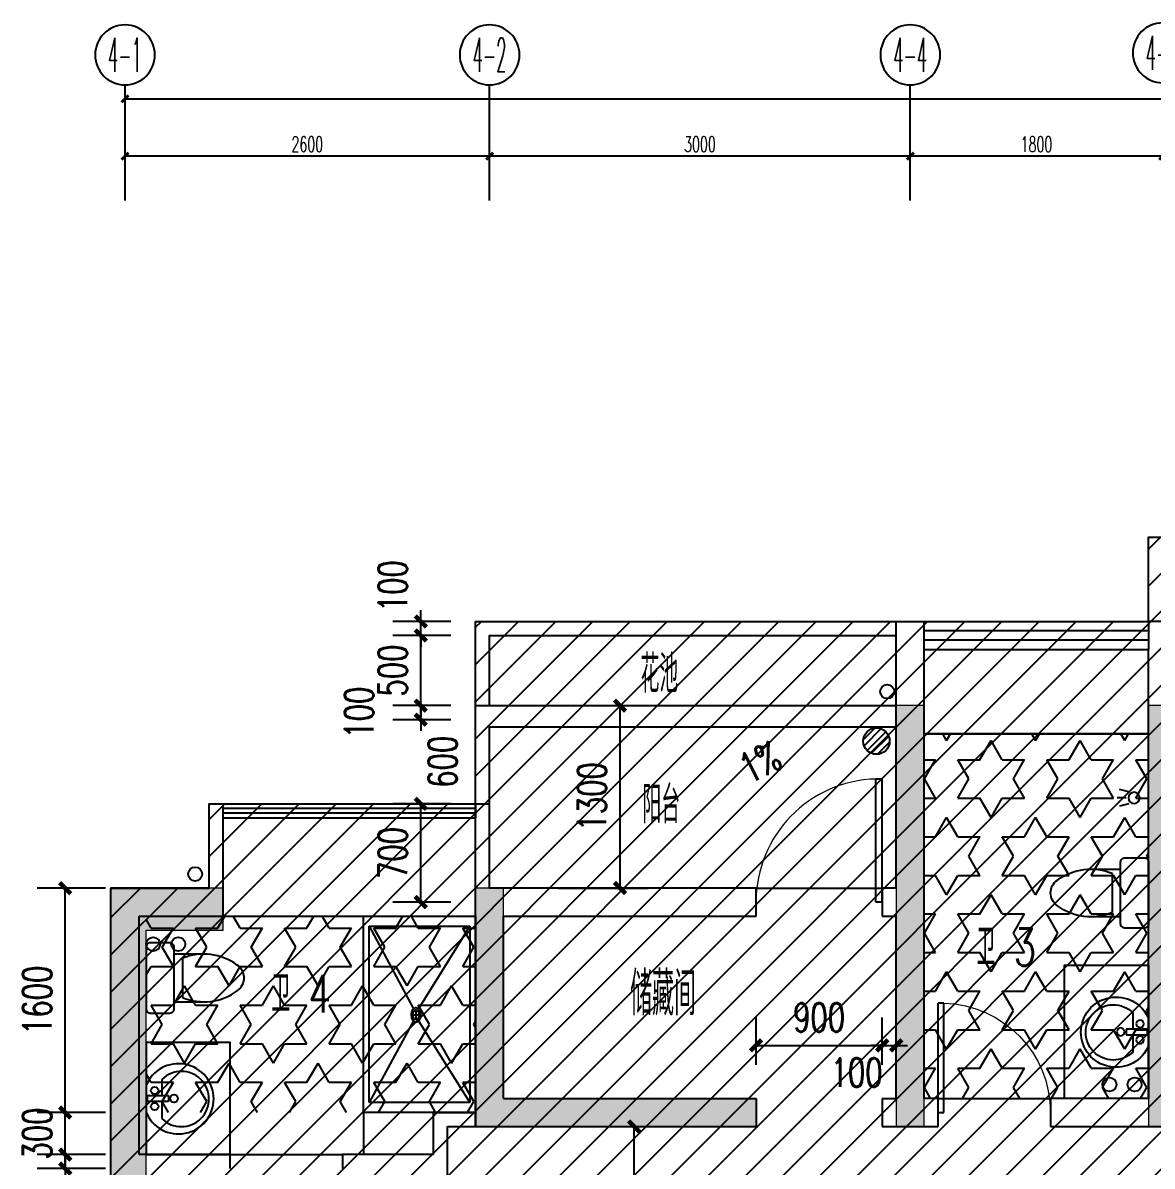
# Model space of a CAD drawing. Extents: x 184967 to 628822, y -100826 to 121332.
# Drawn here: x 255997 to 264050, y 15940 to 24089 of the extents above; entities that cross this region are included whole.
import ezdxf
from ezdxf.enums import TextEntityAlignment as Align

# ---------------------------------------------------------------- set-up
doc = ezdxf.new("R2010")
doc.units = 0
doc.header["$MEASUREMENT"] = 0
doc.linetypes.add('DASH', pattern=[0.35, 0.25, -0.1])
doc.layers.add('4#6#-col-2F~31F$0$COLU', color=7, linetype='Continuous', lineweight=0)
doc.layers.add('4#6#-col-2F~31F$0$COLU_HATCH', color=251, linetype='Continuous', lineweight=0)
for name, color, linetype in [('AXIS_TEXT', 7, 'Continuous'), ('EQUIP_地漏', 7, 'Continuous'), ('lvtry', 9, 'Continuous'), ('PS', 60, 'Continuous'), ('PUB_DIM', 3, 'Continuous'), ('pub_dim1', 190, 'Continuous'), ('PUB_TEXT', 7, 'Continuous'), ('TEXT', 7, 'Continuous'), ('VPIPE-污水', 2, 'DASH'), ('VPIPE-直饮', 140, 'TG_Y'), ('VPIPE-通气', 7, 'TG_T'), ('VPIPE-雨水', 4, 'TG_Y'), ('WALL', 145, 'Continuous'), ('WINDOW', 141, 'Continuous'), ('看线', 67, 'Continuous'), ('降板填充', 251, 'Continuous'), ('面积匡算', 1, 'Continuous')]:
    doc.layers.add(name, color=color, linetype=linetype)
doc.styles.add('_TCH_AXIS', font='COMPLEX', dxfattribs={"bigfont": 'GBCBIG'})
doc.styles.add('_TCH_DIM', font='SIMPLEX', dxfattribs={"bigfont": 'GBCBIG'})
doc.styles.add('_TCH_DIM_T3', font='SIMPLEX', dxfattribs={"width": 0.705882, "bigfont": 'GBCBIG'})
doc.styles.add('COMPLEX', font='COMPLEX')
doc.styles.add('TG_LINETYPE', font='GBXWXT', dxfattribs={"width": 0.7, "height": 3, "bigfont": 'GBCBIG'})
doc.styles.add('宋体', font='romans.shx', dxfattribs={"height": 2, "bigfont": 'gbcbig.shx'})
doc.styles.add('尺寸标注', font='txt.shx', dxfattribs={"width": 0.6, "height": 110})
doc.linetypes.add('TG_T', pattern='A,2,-0.3,["T",TG_LINETYPE,S=0.1,R=0,X=-0.23,Y=-0.1],0', length=2.3)
doc.linetypes.add('TG_Y', pattern='A,3,-0.34,["Y",TG_LINETYPE,S=0.1,R=0,X=-0.23,Y=-0.08],0', length=3.34)
doc.dimstyles.new('1-50', dxfattribs={"dimscale": 50, "dimtxt": 110, "dimasz": 1, "dimexe": 2, "dimexo": 2, "dimgap": 0.6, "dimtad": 1, "dimdec": 0, "dimrnd": 5, "dimtxsty": '尺寸标注', "dimblk": 'ARCHTICK', "dimcen": 2.5, "dimclrd": 251, "dimclre": 251, "dimclrt": 50, "dimadec": 0, "dimazin": 0, "dimtfac": 1, "dimtdec": 0, "dimtix": 1, "dimtmove": 2, "dimatfit": 3, "dimldrblk": 'DOT', "dimfxl": 0, "dimarcsym": 0})
doc.dimstyles.new('_TCH_ARCH&&80', dxfattribs={"dimtxt": 204, "dimasz": 80, "dimexe": 200, "dimexo": 240, "dimgap": 98, "dimtad": 1, "dimdec": 0, "dimzin": 0, "dimdsep": 46, "dimtxsty": '_TCH_DIM_T3', "dimblk": 'ARCHTICK', "dimcen": 0.09, "dimclrt": 7, "dimazin": 2, "dimtfac": 1, "dimtdec": 0, "dimtix": 1, "dimtmove": 2, "dimatfit": 3, "dimfxl": 0, "dimtolj": 1, "dimtzin": 0, "dimarcsym": 0})

# ---------------------------------------------------------------- blocks, each defined once
blk = doc.blocks.new('$plan$00001628')
for p, q in [((-20.3, 0), (20.3, 0)), ((20.3, 0), (20.3, -150)), ((-20.3, -150), (-20.3, 0)), ((-23.4, -103.9), (-143.6, -103.9)), ((20.3, -150), (-20.3, -150)), ((136, -103.9), (23.5, -103.9))]:
    blk.add_line(p, q)
blk.add_lwpolyline([(-96.6, 9.3, 5.110404), (92.2, 9.3)], format="xyb", close=True)
for centre, radius in [((-57.2, -52), 26.7), ((57.2, -52), 26.7), ((0, -190.1), 27.8)]:
    blk.add_circle(centre, radius)
blk.add_arc((-3.8, -242.5), 196.9, 135.25267, 44.74733)
blk = doc.blocks.new('$plan$00001613')
at = {"layer": 'lvtry'}
for p, q in [((-200, 169.7), (-200, -169.7)), ((-260.4, -139.7), (-260.4, 139.7))]:
    blk.add_line(p, q, dxfattribs=at)
blk.add_lwpolyline([(-430.4, -169.7), (-200, -169.7), (-200, -220, 0.414214), (-170, -250), (-30, -250, 0.414214), (0, -220), (0, 220, 0.414214), (-30, 250), (-170, 250, 0.414214), (-200, 220), (-200, 169.7), (-430.4, 169.7)], format="xyb", dxfattribs=at)
for centre, radius, start, end in [((-412.8, -227.4), 397.5, 67.45048, 126.63814), ((-589.6, 0), 109.8, 123.45086, 236.54914), ((-412.8, 227.4), 397.5, 233.36186, 292.54952)]:
    blk.add_arc(centre, radius, start, end, dxfattribs=at)
blk = doc.blocks.new('A$C0AC6221F')
at = {"layer": 'lvtry'}
for p, q in [((101, 176), (145, 251)), ((156, 156), (212, 212)), ((176, 101), (251, 145))]:
    blk.add_line(p, q, dxfattribs=at)
blk.add_circle((106, 106), 50, dxfattribs=at)
blk = doc.blocks.new('$TwtSys$00000141')
for p, q in [((-94.2, 7.7), (-10.1, 91.8)), ((-94.2, 7.7), (-10.1, 91.8)), ((-87.2, -35.1), (35.1, 87.2)), ((-87.2, -35.1), (35.1, 87.2)), ((-66.5, -66.5), (66.5, 66.5)), ((-66.5, -66.5), (66.5, 66.5)), ((-32.4, -87.1), (87.6, 32.9)), ((-32.4, -87.1), (87.6, 32.9)), ((11.4, -92.3), (92.3, -11.4)), ((11.4, -92.3), (92.3, -11.4))]:
    blk.add_line(p, q)
blk.add_circle((0, 0), 94)
blk.add_circle((0, 0), 94)
blk = doc.blocks.new('$DorLib2D$00000001')
for p, q in [((0.45, 0.975), (0.5, 0.975)), ((0.45, 0), (0.45, 0.975)), ((0.5, 0), (0.5, 0.975)), ((0.5, 0), (0.45, 0))]:
    blk.add_line(p, q)
at = {"lineweight": 13}
blk.add_arc((0.475, 0), 0.975, 91.46928, 180, dxfattribs=at)
blk = doc.blocks.new('$WINLIB2D$00000001')
at = {"color": 0}
for points in [[(-0.5, 0.5), (-0.5, -0.5)], [(-0.5, 0.5), (0.5, 0.5)], [(0.5, -0.5), (0.5, 0.5)], [(0.5, 0.1667), (-0.5, 0.1667)], [(0.5, -0.1667), (-0.5, -0.1667)], [(-0.5, -0.5), (0.5, -0.5)]]:
    blk.add_lwpolyline(points, dxfattribs=at)
blk = doc.blocks.new('SGET5')
at = {"layer": 'lvtry'}
for p, q in [((11009.2, 780977.2), (12409.2, 780977.2)), ((11009.2, 780177.2, 0), (11009.2, 780977.2)), ((12409.2, 780977.2), (12409.2, 780177.2, 0)), ((11080, 780935.6), (12338.3, 780935.6)), ((11080, 780935.6), (11670.6, 780570.5, 0)), ((11080, 780218.9, 0), (11080, 780935.6)), ((11755.7, 780570.5, 0), (12338.3, 780935.6)), ((12338.3, 780935.6), (12338.3, 780218.9, 0)), ((11677.8, 780552.2, 0), (11748.6, 780552.2, 0)), ((11713.2, 780531.4, 0), (11713.2, 780573.1, 0)), ((11080, 780218.9, 0), (11670.7, 780534.1, 0)), ((11756.5, 780533.7, 0), (12338.3, 780218.9, 0)), ((12409.2, 780177.2, 0), (11009.2, 780177.2, 0)), ((12338.3, 780218.9, 0), (11080, 780218.9, 0)), ((12409.2, 780177.2), (12709.2, 780177.2))]:
    blk.add_line(p, q, dxfattribs=at)
for major_axis in [(-53.1, 0), (-35.4, 0)]:
    blk.add_ellipse((11713.2, 780552.2, 0), major_axis=major_axis, ratio=0.588235, start_param=3.141593, end_param=9.424778, dxfattribs=at)
blk = doc.blocks.new('_ArchTick')
at = {"color": 0, "linetype": 'ByBlock', "const_width": 0.4}
blk.add_lwpolyline([(-0.5, -0.5), (0.5, 0.5)], dxfattribs=at)
blk = doc.blocks.new('*D523')
at = {"layer": 'Defpoints', "color": 0, "transparency": 16777216}
for p in [(1509, 0), (1963.2, 0), (1963.2, -700)]:
    blk.add_point(p, dxfattribs=at)
at = {"layer": 'pub_dim1', "color": 0, "lineweight": -2, "transparency": 16777216}
for p, q in [((1723.2, 0), (1309, 0)), ((1509, -700), (1509, 0)), ((1723.2, -700), (1309, -700))]:
    blk.add_line(p, q, dxfattribs=at)
at = {"layer": 'pub_dim1', "color": 0, "lineweight": -2, "transparency": 16777216, "xscale": 80, "yscale": 80, "zscale": 80}
for p, rotation in [((1509, 0), 90), ((1509, -700), 270)]:
    blk.add_blockref('_ArchTick', p, dxfattribs=dict(at, rotation=rotation))
at = {"layer": 'pub_dim1', "color": 7, "transparency": 16777216, "insert": (1309, -350), "char_height": 204, "attachment_point": 5, "rotation": 90, "style": '_TCH_DIM_T3'}
blk.add_mtext('\\A1;700', dxfattribs=at)
blk = doc.blocks.new('*D524')
at = {"layer": 'Defpoints', "color": 0, "transparency": 16777216}
for p in [(1509, 600), (1963.2, 600), (1963.2, 0)]:
    blk.add_point(p, dxfattribs=at)
at = {"layer": 'pub_dim1', "color": 0, "lineweight": -2, "transparency": 16777216}
for p, q in [((1723.2, 600), (1309, 600)), ((1509, 600), (1509, 583.1)), ((1509, 0), (1509, 16.9)), ((1723.2, 0), (1309, 0))]:
    blk.add_line(p, q, dxfattribs=at)
at = {"layer": 'pub_dim1', "color": 0, "lineweight": -2, "transparency": 16777216, "xscale": 80, "yscale": 80, "zscale": 80}
for p, rotation in [((1509, 600), 90), ((1509, 0), 270)]:
    blk.add_blockref('_ArchTick', p, dxfattribs=dict(at, rotation=rotation))
at = {"layer": 'pub_dim1', "color": 7, "transparency": 16777216, "insert": (1665.2, 300), "char_height": 204, "attachment_point": 5, "rotation": 90, "style": '_TCH_DIM_T3'}
blk.add_mtext('\\A1;600', dxfattribs=at)
blk = doc.blocks.new('*D525')
at = {"layer": 'Defpoints', "color": 0, "transparency": 16777216}
for p in [(1509, 700), (1963.2, 700), (1963.2, 600)]:
    blk.add_point(p, dxfattribs=at)
at = {"layer": 'pub_dim1', "color": 0, "lineweight": -2, "transparency": 16777216}
for p, q in [((1509, 700), (1509, 780)), ((1723.2, 700), (1309, 700)), ((1509, 600), (1509, 700)), ((1723.2, 600), (1309, 600)), ((1509, 600), (1509, 520))]:
    blk.add_line(p, q, dxfattribs=at)
at = {"layer": 'pub_dim1', "color": 0, "lineweight": -2, "transparency": 16777216, "xscale": 80, "yscale": 80, "zscale": 80}
for p, rotation in [((1509, 700), 270), ((1509, 600), 90)]:
    blk.add_blockref('_ArchTick', p, dxfattribs=dict(at, rotation=rotation))
at = {"layer": 'pub_dim1', "color": 7, "transparency": 16777216, "insert": (1069, 650), "char_height": 204, "attachment_point": 5, "rotation": 90, "style": '_TCH_DIM_T3'}
blk.add_mtext('\\A1;100', dxfattribs=at)
blk = doc.blocks.new('*D526')
at = {"layer": 'Defpoints', "color": 0, "transparency": 16777216}
for p in [(1509, 1200), (1963.2, 1200), (1963.2, 700)]:
    blk.add_point(p, dxfattribs=at)
at = {"layer": 'pub_dim1', "color": 0, "lineweight": -2, "transparency": 16777216}
for p, q in [((1509, 1200), (1509, 1280)), ((1723.2, 1200), (1309, 1200)), ((1509, 700), (1509, 1200)), ((1723.2, 700), (1309, 700)), ((1509, 700), (1509, 620))]:
    blk.add_line(p, q, dxfattribs=at)
at = {"layer": 'pub_dim1', "color": 0, "lineweight": -2, "transparency": 16777216, "xscale": 80, "yscale": 80, "zscale": 80}
for p, rotation in [((1509, 1200), 270), ((1509, 700), 90)]:
    blk.add_blockref('_ArchTick', p, dxfattribs=dict(at, rotation=rotation))
at = {"layer": 'pub_dim1', "color": 7, "transparency": 16777216, "insert": (1309, 950), "char_height": 204, "attachment_point": 5, "rotation": 90, "style": '_TCH_DIM_T3'}
blk.add_mtext('\\A1;500', dxfattribs=at)
blk = doc.blocks.new('*D527')
at = {"layer": 'Defpoints', "color": 0, "transparency": 16777216}
for p in [(1509, 1300), (1963.2, 1300), (1963.2, 1200)]:
    blk.add_point(p, dxfattribs=at)
at = {"layer": 'pub_dim1', "color": 0, "lineweight": -2, "transparency": 16777216}
for p, q in [((1509, 1300), (1509, 1380)), ((1723.2, 1300), (1309, 1300)), ((1509, 1200), (1509, 1300)), ((1723.2, 1200), (1309, 1200)), ((1509, 1200), (1509, 1120))]:
    blk.add_line(p, q, dxfattribs=at)
at = {"layer": 'pub_dim1', "color": 0, "lineweight": -2, "transparency": 16777216, "xscale": 80, "yscale": 80, "zscale": 80}
for p, rotation in [((1509, 1300), 270), ((1509, 1200), 90)]:
    blk.add_blockref('_ArchTick', p, dxfattribs=dict(at, rotation=rotation))
at = {"layer": 'pub_dim1', "color": 7, "transparency": 16777216, "insert": (1309, 1551.4), "char_height": 204, "attachment_point": 5, "rotation": 90, "style": '_TCH_DIM_T3'}
blk.add_mtext('\\A1;100', dxfattribs=at)
blk = doc.blocks.new('*D528')
at = {"layer": 'Defpoints', "color": 0, "transparency": 16777216}
for p in [(2700, -2300), (3031.1, -2300), (2700, -3500)]:
    blk.add_point(p, dxfattribs=at)
at = {"layer": 'pub_dim1', "color": 0, "lineweight": -2, "transparency": 16777216}
for p, q in [((2940, -2300), (3231.1, -2300)), ((3031.1, -3500), (3031.1, -2300)), ((2940, -3500), (3231.1, -3500))]:
    blk.add_line(p, q, dxfattribs=at)
at = {"layer": 'pub_dim1', "color": 0, "lineweight": -2, "transparency": 16777216, "xscale": 80, "yscale": 80, "zscale": 80}
for p, rotation in [((3031.1, -2300), 90), ((3031.1, -3500), 270)]:
    blk.add_blockref('_ArchTick', p, dxfattribs=dict(at, rotation=rotation))
at = {"layer": 'pub_dim1', "color": 7, "transparency": 16777216, "insert": (2831.1, -2900), "char_height": 204, "attachment_point": 5, "rotation": 90, "style": '_TCH_DIM_T3'}
blk.add_mtext('\\A1;1200', dxfattribs=at)
blk = doc.blocks.new('*D533')
at = {"layer": 'Defpoints', "color": 0, "transparency": 16777216}
for p in [(-1026.6, -2500), (-500, -2500), (-500, -2600)]:
    blk.add_point(p, dxfattribs=at)
at = {"layer": 'pub_dim1', "color": 0, "lineweight": -2, "transparency": 16777216}
for p, q in [((-1026.6, -2500), (-1026.6, -2420)), ((-740, -2500), (-1226.6, -2500)), ((-1026.6, -2600), (-1026.6, -2500)), ((-740, -2600), (-1226.6, -2600)), ((-1026.6, -2600), (-1026.6, -2680))]:
    blk.add_line(p, q, dxfattribs=at)
at = {"layer": 'pub_dim1', "color": 0, "lineweight": -2, "transparency": 16777216, "xscale": 80, "yscale": 80, "zscale": 80}
for p, rotation in [((-1026.6, -2500), 270), ((-1026.6, -2600), 90)]:
    blk.add_blockref('_ArchTick', p, dxfattribs=dict(at, rotation=rotation))
at = {"layer": 'pub_dim1', "color": 7, "transparency": 16777216, "insert": (-1226.6, -2851.4), "char_height": 204, "attachment_point": 5, "rotation": 90, "style": '_TCH_DIM_T3'}
blk.add_mtext('\\A1;100', dxfattribs=at)
blk = doc.blocks.new('*D534')
at = {"layer": 'Defpoints', "color": 0, "transparency": 16777216}
for p in [(-1026.6, -2200), (-500, -2200), (-500, -2500)]:
    blk.add_point(p, dxfattribs=at)
at = {"layer": 'pub_dim1', "color": 0, "lineweight": -2, "transparency": 16777216}
for p, q in [((-740, -2200), (-1226.6, -2200)), ((-1026.6, -2200), (-1026.6, -2120)), ((-1026.6, -2500), (-1026.6, -2200)), ((-740, -2500), (-1226.6, -2500)), ((-1026.6, -2500), (-1026.6, -2580))]:
    blk.add_line(p, q, dxfattribs=at)
at = {"layer": 'pub_dim1', "color": 0, "lineweight": -2, "transparency": 16777216, "xscale": 80, "yscale": 80, "zscale": 80}
for p, rotation in [((-1026.6, -2200), 270), ((-1026.6, -2500), 90)]:
    blk.add_blockref('_ArchTick', p, dxfattribs=dict(at, rotation=rotation))
at = {"layer": 'pub_dim1', "color": 7, "transparency": 16777216, "insert": (-1226.6, -2350), "char_height": 204, "attachment_point": 5, "rotation": 90, "style": '_TCH_DIM_T3'}
blk.add_mtext('\\A1;300', dxfattribs=at)
blk = doc.blocks.new('*D535')
at = {"layer": 'Defpoints', "color": 0, "transparency": 16777216}
for p in [(-1026.6, -600), (-500, -600), (-500, -2200)]:
    blk.add_point(p, dxfattribs=at)
at = {"layer": 'pub_dim1', "color": 0, "lineweight": -2, "transparency": 16777216}
for p, q in [((-740, -600), (-1226.6, -600)), ((-1026.6, -2200), (-1026.6, -600)), ((-740, -2200), (-1226.6, -2200))]:
    blk.add_line(p, q, dxfattribs=at)
at = {"layer": 'pub_dim1', "color": 0, "lineweight": -2, "transparency": 16777216, "xscale": 80, "yscale": 80, "zscale": 80}
for p, rotation in [((-1026.6, -600), 90), ((-1026.6, -2200), 270)]:
    blk.add_blockref('_ArchTick', p, dxfattribs=dict(at, rotation=rotation))
at = {"layer": 'pub_dim1', "color": 7, "transparency": 16777216, "insert": (-1226.6, -1400), "char_height": 204, "attachment_point": 5, "rotation": 90, "style": '_TCH_DIM_T3'}
blk.add_mtext('\\A1;1600', dxfattribs=at)
blk = doc.blocks.new('*D537')
at = {"layer": 'Defpoints', "color": 0, "transparency": 16777216}
for p in [(4800, -1721.7), (3900, -2100), (4800, -2100)]:
    blk.add_point(p, dxfattribs=at)
at = {"layer": 'pub_dim1', "color": 0, "lineweight": -2, "transparency": 16777216}
for p, q in [((3900, -1860), (3900, -1521.7)), ((4800, -1860), (4800, -1521.7)), ((3900, -1721.7), (4800, -1721.7))]:
    blk.add_line(p, q, dxfattribs=at)
at = {"layer": 'pub_dim1', "color": 0, "lineweight": -2, "transparency": 16777216, "xscale": 80, "yscale": 80, "zscale": 80, "rotation": 180}
blk.add_blockref('_ArchTick', (3900, -1721.7), dxfattribs=at)
at = {"layer": 'pub_dim1', "color": 0, "lineweight": -2, "transparency": 16777216, "xscale": 80, "yscale": 80, "zscale": 80}
blk.add_blockref('_ArchTick', (4800, -1721.7), dxfattribs=at)
at = {"layer": 'pub_dim1', "color": 7, "transparency": 16777216, "insert": (4350, -1521.7), "char_height": 204, "attachment_point": 5, "style": '_TCH_DIM_T3'}
blk.add_mtext('\\A1;900', dxfattribs=at)
blk = doc.blocks.new('*D538')
at = {"layer": 'Defpoints', "color": 0, "transparency": 16777216}
for p in [(4900, -1721.7), (4800, -2100), (4900, -2100)]:
    blk.add_point(p, dxfattribs=at)
at = {"layer": 'pub_dim1', "color": 0, "lineweight": -2, "transparency": 16777216}
for p, q in [((4800, -1860), (4800, -1521.7)), ((4900, -1860), (4900, -1521.7)), ((4800, -1721.7), (4720, -1721.7)), ((4800, -1721.7), (4900, -1721.7)), ((4900, -1721.7), (4980, -1721.7))]:
    blk.add_line(p, q, dxfattribs=at)
at = {"layer": 'pub_dim1', "color": 0, "lineweight": -2, "transparency": 16777216, "xscale": 80, "yscale": 80, "zscale": 80}
blk.add_blockref('_ArchTick', (4800, -1721.7), dxfattribs=at)
at = {"layer": 'pub_dim1', "color": 0, "lineweight": -2, "transparency": 16777216, "xscale": 80, "yscale": 80, "zscale": 80, "rotation": 180}
blk.add_blockref('_ArchTick', (4900, -1721.7), dxfattribs=at)
at = {"layer": 'pub_dim1', "color": 7, "transparency": 16777216, "insert": (4617, -1914.7), "char_height": 204, "attachment_point": 5, "style": '_TCH_DIM_T3'}
blk.add_mtext('\\A1;100', dxfattribs=at)
blk = doc.blocks.new('*D548')
at = {"layer": 'Defpoints', "color": 0, "transparency": 16777216}
for p in [(2249, 700), (2930.1, 700), (2249, -600)]:
    blk.add_point(p, dxfattribs=at)
at = {"layer": 'pub_dim1', "color": 0, "lineweight": -2, "transparency": 16777216}
for p, q in [((2489, 700), (3130.1, 700)), ((2930.1, -600), (2930.1, 700)), ((2489, -600), (3130.1, -600))]:
    blk.add_line(p, q, dxfattribs=at)
at = {"layer": 'pub_dim1', "color": 0, "lineweight": -2, "transparency": 16777216, "xscale": 80, "yscale": 80, "zscale": 80}
for p, rotation in [((2930.1, 700), 90), ((2930.1, -600), 270)]:
    blk.add_blockref('_ArchTick', p, dxfattribs=dict(at, rotation=rotation))
at = {"layer": 'pub_dim1', "color": 7, "transparency": 16777216, "insert": (2730.1, 50), "char_height": 204, "attachment_point": 5, "rotation": 90, "style": '_TCH_DIM_T3'}
blk.add_mtext('\\A1;1300', dxfattribs=at)
blk = doc.blocks.new('4.6.31')
at = {"layer": '4#6#-col-2F~31F$0$COLU_HATCH'}
for points in [[(-4100, 15300), (-3900, 15300), (-3900, 18300), (-4100, 18300)], [(-1750, 18300), (-2300, 18300), (-2300, 15300), (-2100, 15300), (-2100, 18000), (-1750, 18000)], [(-9300, 10400), (-9300, 10700), (-9450, 10700), (-9450, 16700), (-8900, 16700), (-8900, 17000), (-9700, 17000), (-9700, 10400)], [(-7100, 17000), (-7100, 15300), (-5100, 15300), (-5100, 15500), (-6900, 15500), (-6900, 17000)]]:
    blk.add_hatch(color=252, dxfattribs=at).paths.add_polyline_path(points)
at = {"layer": '4#6#-col-2F~31F$0$COLU', "color": 6}
for points in [[(-4100, 15300), (-3900, 15300), (-3900, 18300), (-4100, 18300)], [(-1750, 18300), (-2300, 18300), (-2300, 15300), (-2300, 15300), (-2100, 15300), (-2100, 18000), (-1750, 18000)], [(-9300, 10400), (-9300, 10700), (-9450, 10700), (-9450, 16700), (-8900, 16700), (-8900, 17000), (-9700, 17000), (-9700, 10400)], [(-7100, 17000), (-7100, 15300), (-5100, 15300), (-5100, 15500), (-6900, 15500), (-6900, 17000)]]:
    blk.add_lwpolyline(points, close=True, dxfattribs=at)
blk = doc.blocks.new('46s')
at = {"layer": 'VPIPE-污水', "linetype": 'Continuous'}
for centre in [(-170, -499.9), (6470, -1499.9)]:
    blk.add_circle(centre, 50, dxfattribs=at)
at = {"layer": 'VPIPE-直饮', "linetype": 'Continuous'}
blk.add_circle((-50, 0.1), 50, dxfattribs=at)
at = {"layer": 'VPIPE-通气', "linetype": 'Continuous'}
for centre in [(-350, -499.9), (6650, -1499.9)]:
    blk.add_circle(centre, 50, dxfattribs=at)
at = {"layer": 'VPIPE-雨水', "linetype": 'Continuous'}
blk.add_circle((4885.8, 1300.1), 50, dxfattribs=at)
blk = doc.blocks.new('*D723')
at = {"layer": 'Defpoints', "color": 0, "linetype": 'ByBlock', "transparency": 16777216}
for p in [(295425.2, 23547.7), (256725.2, 22822.5), (295425.2, 22822.5)]:
    blk.add_point(p, dxfattribs=at)
at = {"layer": 'PUB_DIM', "color": 251, "lineweight": -2, "transparency": 16777216}
for p, q in [((256725.2, 23297.7), (256725.2, 23647.7)), ((295425.2, 23297.7), (295425.2, 23647.7)), ((256725.2, 23547.7), (295425.2, 23547.7))]:
    blk.add_line(p, q, dxfattribs=at)
at = {"layer": 'PUB_DIM', "color": 251, "linetype": 'ByBlock', "lineweight": -2, "transparency": 16777216, "xscale": 50, "yscale": 50, "zscale": 50, "rotation": 180}
blk.add_blockref('_ArchTick', (256725.2, 23547.7), dxfattribs=at)
at = {"layer": 'PUB_DIM', "color": 251, "linetype": 'ByBlock', "lineweight": -2, "transparency": 16777216, "xscale": 50, "yscale": 50, "zscale": 50}
blk.add_blockref('_ArchTick', (295425.2, 23547.7), dxfattribs=at)
at = {"layer": 'PUB_DIM', "color": 50, "linetype": 'ByBlock', "transparency": 16777216, "insert": (276075.2, 23632.7), "char_height": 110, "attachment_point": 5, "style": '尺寸标注'}
blk.add_mtext('38700', dxfattribs=at)
blk = doc.blocks.new('_Dot')
at = {"color": 0, "linetype": 'ByBlock', "lineweight": -2}
blk.add_line((-0.5, 0), (-1, 0), dxfattribs=at)
at = {"color": 0, "linetype": 'ByBlock', "const_width": 0.5}
blk.add_lwpolyline([(-0.25, 0, 1), (0.25, 0, 1)], format="xyb", close=True, dxfattribs=at)
blk = doc.blocks.new('*D720')
at = {"layer": 'Defpoints', "color": 0, "linetype": 'ByBlock', "transparency": 16777216}
for p in [(262325.2, 23138.8), (262325.2, 22822.5), (264125.2, 22822.5)]:
    blk.add_point(p, dxfattribs=at)
at = {"layer": 'PUB_DIM', "color": 251, "lineweight": -2, "transparency": 16777216}
for p, q in [((262325.2, 22922.5), (262325.2, 23238.8)), ((264125.2, 22922.5), (264125.2, 23238.8)), ((264125.2, 23138.8), (262325.2, 23138.8))]:
    blk.add_line(p, q, dxfattribs=at)
at = {"layer": 'PUB_DIM', "color": 251, "linetype": 'ByBlock', "lineweight": -2, "transparency": 16777216, "xscale": 50, "yscale": 50, "zscale": 50, "rotation": 180}
blk.add_blockref('_ArchTick', (262325.2, 23138.8), dxfattribs=at)
at = {"layer": 'PUB_DIM', "color": 251, "linetype": 'ByBlock', "lineweight": -2, "transparency": 16777216, "xscale": 50, "yscale": 50, "zscale": 50}
blk.add_blockref('_ArchTick', (264125.2, 23138.8), dxfattribs=at)
at = {"layer": 'PUB_DIM', "color": 50, "linetype": 'ByBlock', "transparency": 16777216, "insert": (263225.2, 23223.8), "char_height": 110, "attachment_point": 5, "style": '尺寸标注'}
blk.add_mtext('1800', dxfattribs=at)
blk = doc.blocks.new('*D721')
at = {"layer": 'Defpoints', "color": 0, "linetype": 'ByBlock', "transparency": 16777216}
for p in [(259325.2, 23138.8), (259325.2, 22822.5), (262325.2, 22822.5)]:
    blk.add_point(p, dxfattribs=at)
at = {"layer": 'PUB_DIM', "color": 251, "lineweight": -2, "transparency": 16777216}
for p, q in [((259325.2, 22922.5), (259325.2, 23238.8)), ((262325.2, 22922.5), (262325.2, 23238.8)), ((262325.2, 23138.8), (259325.2, 23138.8))]:
    blk.add_line(p, q, dxfattribs=at)
at = {"layer": 'PUB_DIM', "color": 251, "linetype": 'ByBlock', "lineweight": -2, "transparency": 16777216, "xscale": 50, "yscale": 50, "zscale": 50, "rotation": 180}
blk.add_blockref('_ArchTick', (259325.2, 23138.8), dxfattribs=at)
at = {"layer": 'PUB_DIM', "color": 251, "linetype": 'ByBlock', "lineweight": -2, "transparency": 16777216, "xscale": 50, "yscale": 50, "zscale": 50}
blk.add_blockref('_ArchTick', (262325.2, 23138.8), dxfattribs=at)
at = {"layer": 'PUB_DIM', "color": 50, "linetype": 'ByBlock', "transparency": 16777216, "insert": (260825.2, 23223.8), "char_height": 110, "attachment_point": 5, "style": '尺寸标注'}
blk.add_mtext('3000', dxfattribs=at)
blk = doc.blocks.new('*D722')
at = {"layer": 'Defpoints', "color": 0, "linetype": 'ByBlock', "transparency": 16777216}
for p in [(256725.2, 23138.8), (256725.2, 22822.5), (259325.2, 22822.5)]:
    blk.add_point(p, dxfattribs=at)
at = {"layer": 'PUB_DIM', "color": 251, "lineweight": -2, "transparency": 16777216}
for p, q in [((256725.2, 22922.5), (256725.2, 23238.8)), ((259325.2, 22922.5), (259325.2, 23238.8)), ((259325.2, 23138.8), (256725.2, 23138.8))]:
    blk.add_line(p, q, dxfattribs=at)
at = {"layer": 'PUB_DIM', "color": 251, "linetype": 'ByBlock', "lineweight": -2, "transparency": 16777216, "xscale": 50, "yscale": 50, "zscale": 50, "rotation": 180}
blk.add_blockref('_ArchTick', (256725.2, 23138.8), dxfattribs=at)
at = {"layer": 'PUB_DIM', "color": 251, "linetype": 'ByBlock', "lineweight": -2, "transparency": 16777216, "xscale": 50, "yscale": 50, "zscale": 50}
blk.add_blockref('_ArchTick', (259325.2, 23138.8), dxfattribs=at)
at = {"layer": 'PUB_DIM', "color": 50, "linetype": 'ByBlock', "transparency": 16777216, "insert": (258025.2, 23223.8), "char_height": 110, "attachment_point": 5, "style": '尺寸标注'}
blk.add_mtext('2600', dxfattribs=at)
blk = doc.blocks.new('_AXISO')
blk.add_circle((0, 0), 0.5)
at = {"layer": 'AXIS_TEXT', "style": 'COMPLEX', "width": 1.041667}
blk.add_attdef('A', text='', height=0.56, dxfattribs=at).set_placement((-0.25, -0.28), (0.25, -0.28), align=Align.FIT)
blk = doc.blocks.new('B')
at = {"layer": '降板填充', "linetype": 'DASH'}
h = blk.add_hatch(dxfattribs=at)
h.set_pattern_fill('STARS', color=256, scale=200, style=0)
h.set_pattern_definition([(7e-15, (-605698.83, 53207.75), (0, 274.963), [158.75, -158.75]), (60, (-605698.83, 53207.75), (-238.12494, 137.4815), [158.75, -158.75]), (120, (-605619.46, 53345.23), (-238.12494, -137.4815), [158.75, -158.75])])
h.paths.add_polyline_path([(5100, 500), (6700, 500), (6700, -2100), (5100, -2100)])
h = blk.add_hatch(dxfattribs=at)
h.set_pattern_fill('STARS', color=256, scale=200, style=0)
h.set_pattern_definition([(7e-15, (-610498.83, 53107.75), (0, 274.963), [158.75, -158.75]), (60, (-610498.83, 53107.75), (-238.12494, 137.4815), [158.75, -158.75]), (120, (-610419.46, 53245.23), (-238.12494, -137.4815), [158.75, -158.75])])
h.paths.add_polyline_path([(-450, -800), (1900, -800), (1900, -2200), (-450, -2200)])
at = {"layer": 'lvtry'}
for points in [[(6700, -2100), (6100, -2100), (6100, -1150), (6700, -1150)], [(-450, -2500), (150, -2500), (150, -1700), (-450, -1700)]]:
    blk.add_lwpolyline(points, close=True, dxfattribs=at)
at = {"layer": 'PS'}
blk.add_lwpolyline([(3852.9, 91.3, 0, 0, 0), (4140.5, 234.8, 80, 0, 0), (4409, 368.7, 0, 0, 0)], format="xyseb", dxfattribs=at)
at = {"layer": 'WALL'}
for p, q in [((4900, 600), (4900, 1300)), ((4900, 1300), (5000, 1300)), ((4900, 1200), (4900, 1300)), ((4900, 1300), (5100, 1300)), ((5100, 1100), (5100, 1300)), ((5100, 1300), (5100, 1300)), ((6900, 1300), (6700, 1300)), ((6700, 1300), (6700, 1100)), ((4900, -600), (4900, 1200)), ((5100, -700), (5100, 1100)), ((6700, 600), (6700, 1100)), ((6700, -2100), (6700, 600)), ((6700, -2100), (6700, 500)), ((0, -100), (0, 0)), ((0, 0), (100, 0)), ((100, 0), (100, 0)), ((1900, 0), (1900, 0)), ((1900, 0), (2000, 0)), ((2000, -100), (2000, 0)), ((100, -100), (100, 0)), ((1900, -100), (1900, 0)), ((0, -600), (0, -100)), ((100, -800), (100, -100)), ((1900, -700), (1900, -100)), ((2000, -600), (2000, -100)), ((0, -600), (-700, -600)), ((-700, -600), (0, -600)), ((-700, -2500), (-700, -600)), ((3900, -600), (2000, -600)), ((3900, -800), (3900, -600)), ((4900, -600), (4800, -600)), ((4800, -600), (4800, -800)), ((1900, -2300), (1900, -700)), ((5100, -2100), (5100, -700)), ((-500, -800), (100, -800)), ((-500, -800), (100, -800)), ((-500, -2500), (-500, -800)), ((2100, -2100), (2100, -800)), ((2100, -2100), (2100, -800)), ((2100, -800), (3900, -800)), ((4800, -800), (4900, -800)), ((4800, -800), (4900, -800)), ((4900, -2100), (4900, -800)), ((2100, -2100), (3900, -2100)), ((3900, -2100), (3900, -2300)), ((4800, -2100), (4900, -2100)), ((4800, -2100), (4800, -2300)), ((5199.7, -2100), (5100, -2100)), ((5199.7, -2300), (5199.7, -2100)), ((6700, -2100), (5999.7, -2100)), ((5999.7, -2100), (5999.7, -2300)), ((1600, -2200), (1900, -2200)), ((1600, -2500), (1600, -2200)), ((1900, -2200), (1900, -2300)), ((1700, -2300), (1900, -2300)), ((1700, -2500), (1700, -2300)), ((1900, -2300), (3900, -2300)), ((4800, -2300), (5000, -2300)), ((5000, -2300), (5199.7, -2300)), ((5999.7, -2300), (6900, -2300)), ((-700, -7700), (-700, -2500)), ((150, -2500), (-500, -2500)), ((150, -2600), (150, -2500)), ((1600, -2500), (950, -2500)), ((950, -2500), (950, -2600)), ((1700, -3500), (1700, -2500))]:
    blk.add_line(p, q, dxfattribs=at)
at = {"layer": 'WINDOW'}
for p, q in [((6700, 500), (5100, 500)), ((3900, -600), (4800, -600)), ((100, -800), (1900, -800)), ((5199.7, -2100), (5999.7, -2100)), ((150, -2500), (950, -2500))]:
    blk.add_line(p, q, dxfattribs=at)
blk.add_lwpolyline([(5100, 500), (6700, 500)], dxfattribs=at)
at = {"layer": '看线'}
for p, q in [((6700, 1300), (6700, 1900)), ((6700, 1900), (10700, 1900)), ((2000, 0), (2000, 550)), ((2000, 550), (4900, 550))]:
    blk.add_line(p, q, dxfattribs=at)
for points in [[(1900, 700), (1900, 1300), (4900, 1300)], [(2000, 700), (2000, 1200), (4900, 1200)], [(1900, 0), (1900, 700), (4900, 700)]]:
    blk.add_lwpolyline(points, dxfattribs=at)
at = {"layer": 'EQUIP_地漏', "rotation": 180}
blk.add_blockref('$TwtSys$00000141', (4758.8, 447.4), dxfattribs=at)
at = {"layer": 'lvtry', "xscale": -0.8000001909018977, "yscale": 0.8000001909018977, "zscale": 0.8000001909018978, "rotation": 44.99999999410448}
blk.add_blockref('A$C0AC6221F', (6716.5, 42.8), dxfattribs=at)
at = {"layer": 'lvtry', "extrusion": (0, 0, -1), "zscale": -1}
for name, p, rotation in [('$plan$00001613', (-6700, -634.8), 180), ('$plan$00001628', (-6690.7, -1625), 90)]:
    blk.add_blockref(name, p, dxfattribs=dict(at, rotation=rotation))
at = {"layer": 'lvtry', "rotation": 270}
blk.add_blockref('SGET5', (-779077.2, 10209.2), dxfattribs=at)
at = {"layer": 'lvtry', "extrusion": (0, 0, -1), "xscale": -1, "zscale": -1}
for name, p, rotation in [('$plan$00001613', (450, -1240.6), 180), ('$plan$00001628', (440.7, -2100), 270)]:
    blk.add_blockref(name, p, dxfattribs=dict(at, rotation=rotation))
at = {"layer": 'WINDOW'}
for name, p, xscale, yscale, zscale in [('$WINLIB2D$00000001', (5900, 1200), 1600, -200, 1600), ('$DorLib2D$00000001', (4350, -700), 900, 900, 900), ('$WINLIB2D$00000001', (1000, -50), 1800, -100, 1800), ('$DorLib2D$00000001', (5599.7, -2200), -800, 800, -800)]:
    blk.add_blockref(name, p, dxfattribs=dict(at, xscale=xscale, yscale=yscale, zscale=zscale))
at = {"layer": 'PUB_TEXT', "style": '_TCH_DIM', "width": 0.705882}
blk.add_text('1%', height=212.5, rotation=26.51049, dxfattribs=at).set_placement((3849, 138.3))
at = {"layer": 'TEXT', "style": '宋体', "width": 0.7}
for s, height, p in [('花池', 265.82, (3076.5, 792.7)), ('阳台', 265.82, (3090.5, -138.3)), ('卫', 265.8, (5472.8, -1153.6)), ('3', 265.8, (5737.5, -1153.6)), ('卫', 265.8, (444.7, -1486)), ('4', 265.8, (709.3, -1486)), ('储藏间', 310.13, (3002.4, -1507.7))]:
    blk.add_text(s, height=height, dxfattribs=at).set_placement(p)
at = {"layer": 'pub_dim1'}
for base, p1, p2, angle, text, picture, middle in [((1509, 1300), (1963.2, 1200), (1963.2, 1300), 90, '100', '*D527', (1309, 1551.4)), ((1509, 700), (1963.2, 600), (1963.2, 700), 90, '100', '*D525', (1069, 650)), ((1509, 600), (1963.2, 0), (1963.2, 600), 90, '600', '*D524', (1665.2, 300)), ((4900, -1721.7), (4800, -2100), (4900, -2100), 0, '100', '*D538', (4617, -1914.7)), ((-1026.6, -2500), (-500, -2600), (-500, -2500), 90, '100', '*D533', (-1226.6, -2851.4))]:
    dim = blk.add_linear_dim(base=base, p1=p1, p2=p2, angle=angle, text=text, dimstyle='_TCH_ARCH&&80', dxfattribs=at)
    dim.commit()
    dim.dimension.update_dxf_attribs({"geometry": picture, "text_midpoint": middle, "dimtype": 129})
for p1, p2, distance, text, picture, middle in [((1963.2, 700), (1963.2, 1200), 454.2, '500', '*D526', (1309, 950)), ((2249, -600), (2249, 700), -681.1, '1300', '*D548', (2730.1, 50)), ((1963.2, -700), (1963.2, 0), 454.2, '700', '*D523', (1309, -350)), ((-500, -2200), (-500, -600), 526.6, '1600', '*D535', (-1226.6, -1400)), ((3900, -2100), (4800, -2100), 378.3, '900', '*D537', (4350, -1521.7)), ((-500, -2500), (-500, -2200), 526.6, '300', '*D534', (-1226.6, -2350)), ((2700, -3500), (2700, -2300), -331.1, '1200', '*D528', (2831.1, -2900))]:
    dim = blk.add_aligned_dim(p1=p1, p2=p2, distance=distance, text=text, dimstyle='_TCH_ARCH&&80', dxfattribs=at)
    dim.commit()
    dim.dimension.update_dxf_attribs({"geometry": picture, "text_midpoint": middle})

msp = doc.modelspace()

# ---------------------------------------------------------------- hatches: boundary and pattern name
at = {"layer": '面积匡算'}
h = msp.add_hatch(dxfattribs=at)
h.set_pattern_fill('ANSI31', color=3, scale=1500)
h.paths.add_polyline_path([(267125.2, 9922.5), (266575.2, 9922.5), (266575.2, 9522.5), (259925.2, 9522.5), (259925.2, 10722.5), (256625.2, 10722.5), (256625.2, 17922.5), (257325.2, 17922.5), (257325.2, 18522.5), (259225.2, 18522.5), (259225.2, 19822.5), (264025.2, 19822.5), (264025.2, 20422.5), (268025.2, 20422.5), (268025.2, 19222.5), (269125.2, 19222.5), (269125.2, 15022.5), (269525.2, 15022.5), (269525.2, 11922.5), (268425.2, 11922.5), (268425.2, 11322.5), (267125.2, 11322.5)])

# ---------------------------------------------------------------- linework, layer by layer
at = {"layer": 'PUB_DIM', "linetype": 'ByBlock'}
for p, q in [((256725.2, 22822.5), (256725.2, 23647.4)), ((259325.2, 22822.5), (259325.2, 23647.4)), ((262325.2, 22822.5), (262325.2, 23647.4))]:
    msp.add_line(p, q, dxfattribs=at)
at = {"layer": 'WALL', "color": 1, "linetype": 'ByBlock'}
msp.add_lwpolyline([(267125.2, 9922.5), (266575.2, 9922.5), (266575.2, 9522.5), (259925.2, 9522.5), (259925.2, 10722.5), (256625.2, 10722.5), (256625.2, 17922.5), (257325.2, 17922.5), (257325.2, 18522.5), (259225.2, 18522.5), (259225.2, 19822.5), (264025.2, 19822.5), (264025.2, 20422.5), (268025.2, 20422.5), (268025.2, 19222.5), (269125.2, 19222.5), (269125.2, 15022.5), (269525.2, 15022.5), (269525.2, 11922.5), (268425.2, 11922.5), (268425.2, 11322.5), (267125.2, 11322.5), (267125.2, 9922.5)], dxfattribs=at)

# ---------------------------------------------------------------- block references
at = {"layer": 'PUB_DIM', "linetype": 'ByBlock'}
ref = msp.add_blockref('_AXISO', (256725.2, 23860.7), dxfattribs=dict(at, xscale=-426.6560000000001, yscale=426.6560000000001, zscale=426.6560000000001))
ref.add_attrib('A', '4-1', dxfattribs={"layer": 'AXIS_TEXT', "height": 241.35, "style": '_TCH_AXIS', "width": 0.375}).set_placement((256604.5, 23740.1), (256845.9, 23740.1), align=Align.FIT)
ref = msp.add_blockref('_AXISO', (259325.2, 23860.7), dxfattribs=dict(at, xscale=-426.6560000000001, yscale=426.6560000000001, zscale=426.6560000000001))
ref.add_attrib('A', '4-2', dxfattribs={"layer": 'AXIS_TEXT', "height": 241.35, "style": '_TCH_AXIS', "width": 0.344262}).set_placement((259204.5, 23740.1), (259445.9, 23740.1), align=Align.FIT)
ref = msp.add_blockref('_AXISO', (262325.2, 23860.7), dxfattribs=dict(at, xscale=-426.6560000000001, yscale=426.6560000000001, zscale=426.6560000000001))
ref.add_attrib('A', '4-4', dxfattribs={"layer": 'AXIS_TEXT', "height": 241.35, "style": '_TCH_AXIS', "width": 0.333333}).set_placement((262204.5, 23740.1), (262445.9, 23740.1), align=Align.FIT)
ref = msp.add_blockref('_AXISO', (264125.2, 23875.7), dxfattribs=dict(at, xscale=-426.6560000000001, yscale=426.6560000000001, zscale=426.6560000000001))
ref.add_attrib('A', '4-6', dxfattribs={"layer": 'AXIS_TEXT', "height": 241.35, "style": '_TCH_AXIS', "width": 0.344262}).set_placement((264004.5, 23755.1), (264245.9, 23755.1), align=Align.FIT)
at = {"layer": 'WALL'}
for name, p in [('B', (257325.2, 18522.5)), ('46s', (257275.2, 18022.4)), ('4.6.31', (266325.2, 922.5))]:
    msp.add_blockref(name, p, dxfattribs=at)

# ---------------------------------------------------------------- dimensions: what is measured, and where the dimension line sits
at = {"layer": 'PUB_DIM', "linetype": 'ByBlock'}
dim = msp.add_aligned_dim(p1=(256725.2, 22822.5), p2=(295425.2, 22822.5), distance=725.2, dimstyle='1-50', override={"dimfxl": 5, "dimfxlon": 1}, dxfattribs=at)
dim.commit()
dim.dimension.update_dxf_attribs({"geometry": '*D723', "text_midpoint": (276075.2, 23632.7)})
for base, p1, p2, picture, middle in [((256725.2, 23138.8), (259325.2, 22822.5), (256725.2, 22822.5), '*D722', (258025.2, 23223.8)), ((259325.2, 23138.8), (262325.2, 22822.5), (259325.2, 22822.5), '*D721', (260825.2, 23223.8)), ((262325.2, 23138.8), (264125.2, 22822.5), (262325.2, 22822.5), '*D720', (263225.2, 23223.8))]:
    dim = msp.add_linear_dim(base=base, p1=p1, p2=p2, angle=180, dimstyle='1-50', override={"dimfxl": 5, "dimfxlon": 1}, dxfattribs=at)
    dim.commit()
    dim.dimension.update_dxf_attribs({"geometry": picture, "text_midpoint": middle})

doc.saveas('drawing.dxf')
